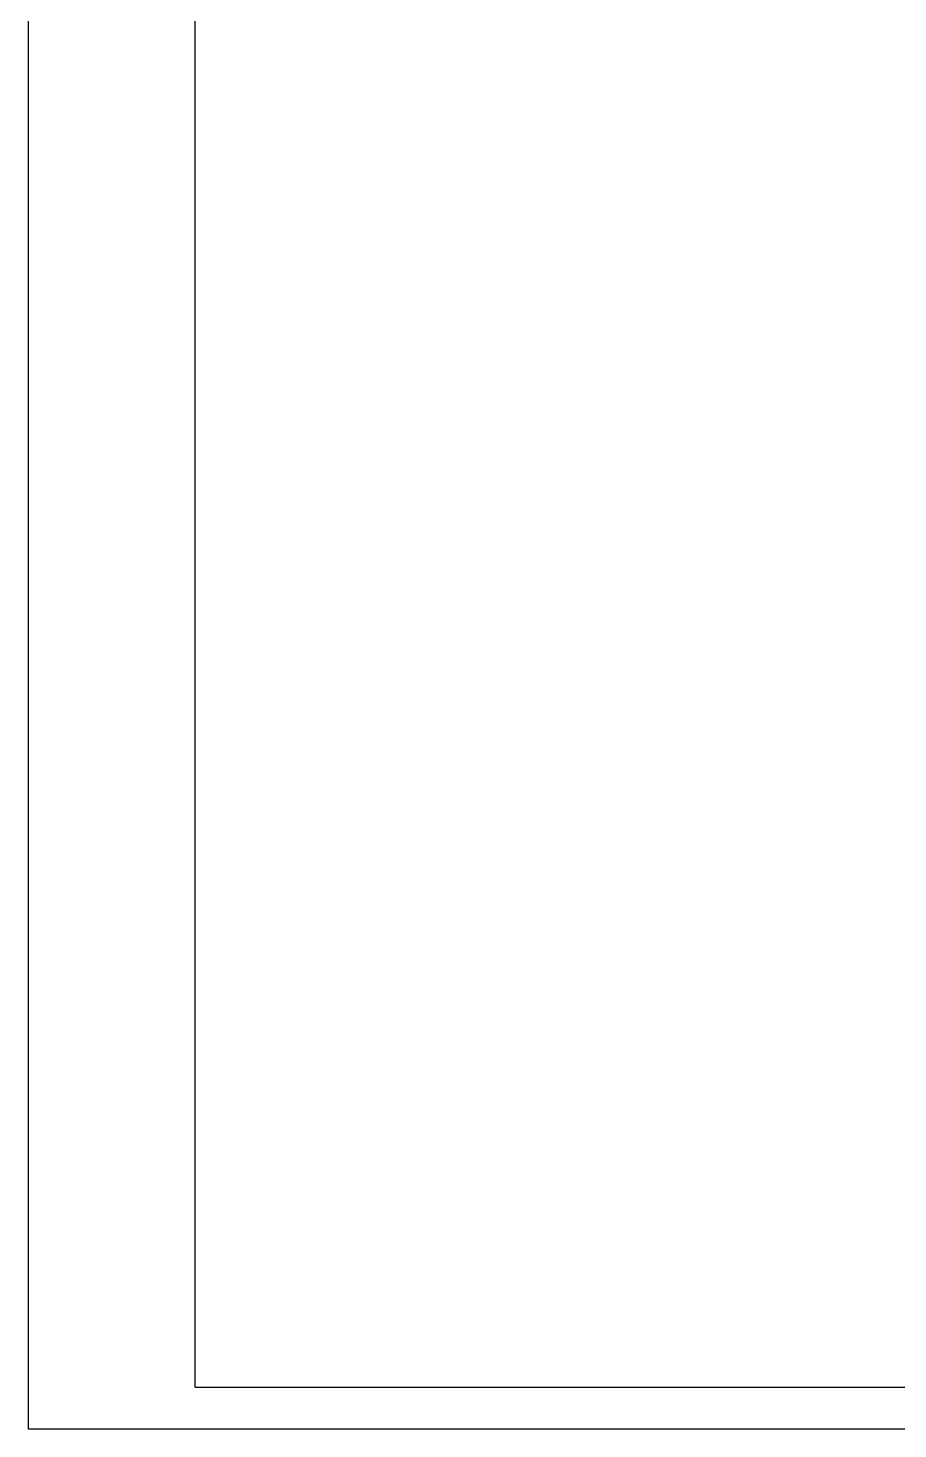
# Paper-space layout 'Экспликация 4 этаж' of a CAD drawing. Header units: millimetres. Extents: x 0 to 297, y 0 to 420.
# Drawn here: x 0 to 104, y 0 to 167.4 of the extents above; entities that cross this region are included whole.
import ezdxf

# ---------------------------------------------------------------- set-up
doc = ezdxf.new("R2010")
doc.units = ezdxf.units.MM

psp = doc.layouts.new('Экспликация 4 этаж')

# ---------------------------------------------------------------- linework, layer by layer
for p, q in [((0, 419.9999999999999), (0, 0)), ((19.99999863655194, 5), (19.99999863655194, 414.9999999999999)), ((19.99999863655194, 5.000000704480499), (292, 5.000000704480499)), ((0, 0), (297, 0))]:
    psp.add_line(p, q)

doc.saveas('drawing.dxf')
